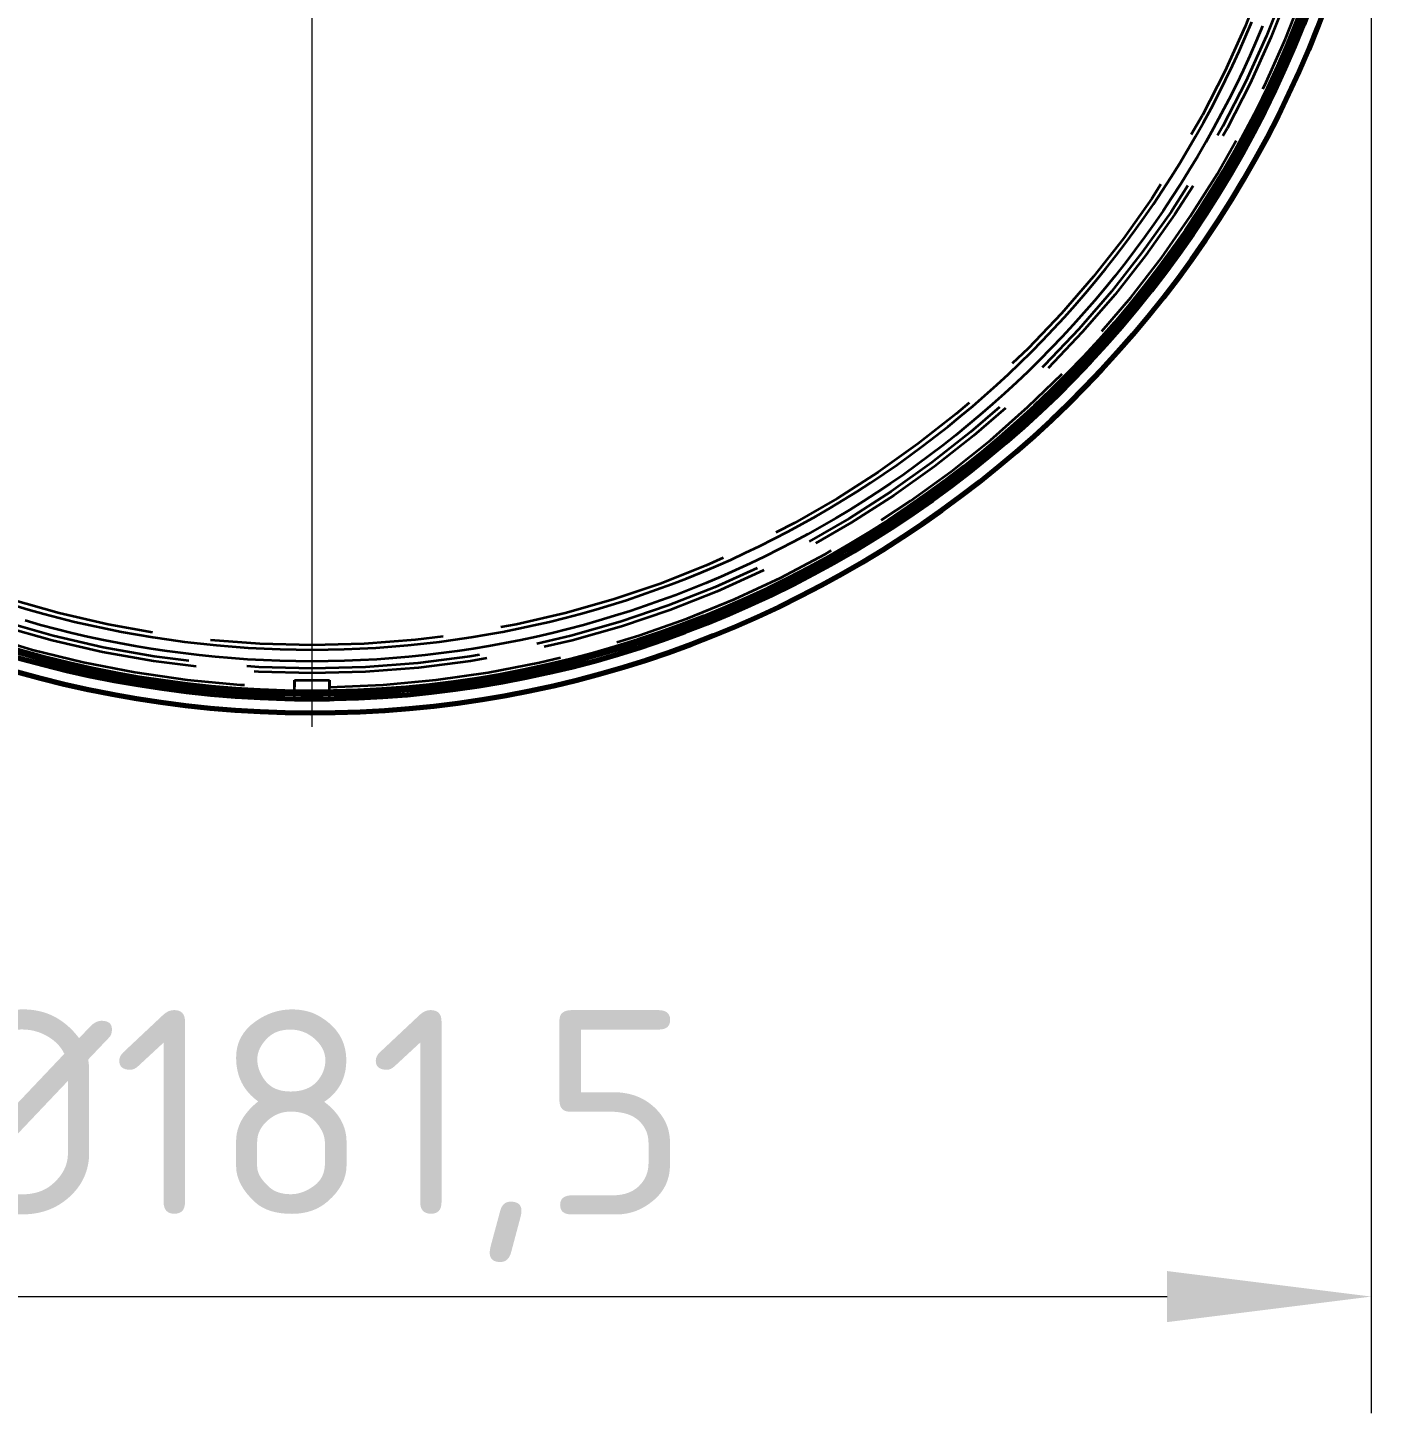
# Model space of a CAD drawing. Header units: millimetres. Extents: x 0 to 2208, y 0 to 420.
# Drawn here: x 101.37 to 124.75, y 48.48 to 72.22 of the extents above; entities that cross this region are included whole.
import ezdxf

# ---------------------------------------------------------------- set-up
doc = ezdxf.new("R2010")
doc.units = ezdxf.units.MM
doc.linetypes.add('IRAM-E-TRAZOS', pattern=[5, 4, -1])
doc.linetypes.add('IRAM-F-TRAZO-PUNTO', pattern=[20, 15, -2, 1, -2])
for name, color, linetype, lineweight in [('01-VISIBLE', 7, 'CONTINUOUS', 70), ('02-OCULTA', 4, 'IRAM-E-TRAZOS', 35), ('03-EJE', 1, 'IRAM-F-TRAZO-PUNTO', 18), ('04-COTA', 3, 'CONTINUOUS', 18)]:
    doc.layers.add(name, color=color, linetype=linetype, lineweight=lineweight)
doc.styles.add('ISO3098', font='isocpeur.ttf')
doc.dimstyles.new('FLAMA-IRAM', dxfattribs={"dimtxt": 3.5, "dimasz": 3.5, "dimexe": 2, "dimexo": 1.5, "dimgap": 1, "dimtad": 1, "dimdec": 1, "dimtxsty": 'ISO3098', "dimblk": 'IRAM_FLECHA', "dimblk1": 'IRAM_FLECHA', "dimblk2": 'IRAM_FLECHA', "dimcen": 2.5, "dimclrd": 256, "dimclre": 256, "dimclrt": 256, "dimazin": 3, "dimtfac": 1, "dimtmove": 0, "dimatfit": 3, "dimlwd": 18, "dimlwe": 18})

# ---------------------------------------------------------------- blocks, each defined once
blk = doc.blocks.new('IRAM_FLECHA')
blk.add_solid([(0, 0), (-1, 0.125), (-1, -0.125)])

msp = doc.modelspace()

# ---------------------------------------------------------------- linework, layer by layer
at = {"layer": '01-VISIBLE'}
for p, q in [((105.938, 60.719), (105.938, 60.722)), ((105.938, 60.719), (106.538, 60.719)), ((106.538, 60.719), (106.538, 60.722))]:
    msp.add_line(p, q, dxfattribs=at)
for radius, start, end in [(18.51, -174.606, -10.8995), (18.27, -174.535, -11.0445), (18.15, -174.4987, -11.1184)]:
    msp.add_arc((106.238, 78.989), radius, start, end, dxfattribs=at)
at = {"layer": '02-OCULTA'}
for p, q in [((121.093, 68.56), (121.142, 68.526)), ((121.093, 68.56), (121.142, 68.526)), ((111.559, 61.637), (111.576, 61.579)), ((111.559, 61.637), (111.576, 61.579)), ((101.687, 61.419), (101.672, 61.361)), ((101.687, 61.419), (101.672, 61.361)), ((110.789, 61.419), (110.804, 61.361)), ((110.789, 61.419), (110.804, 61.361)), ((105.938, 60.722), (105.938, 61.039)), ((105.938, 60.719), (105.938, 61.039)), ((105.938, 61.039), (106.538, 61.039)), ((105.938, 61.039), (106.538, 61.039)), ((106.538, 60.722), (106.538, 61.039)), ((106.538, 60.719), (106.538, 61.039)), ((105.938, 60.719), (106.538, 60.719))]:
    msp.add_line(p, q, dxfattribs=at)
for points in [[(101.113, 62.33), (101.375, 62.251), (101.639, 62.177), (101.903, 62.107), (102.169, 62.041), (102.436, 61.979), (102.703, 61.922), (102.972, 61.868), (103.241, 61.819), (103.511, 61.774), (103.782, 61.733), (104.053, 61.697), (104.325, 61.665), (104.598, 61.637), (104.87, 61.613), (105.144, 61.594), (105.417, 61.579), (105.691, 61.568), (105.964, 61.562), (106.238, 61.559), (106.512, 61.562), (106.785, 61.568), (107.059, 61.579), (107.332, 61.594), (107.606, 61.613), (107.878, 61.637), (108.151, 61.665), (108.423, 61.697), (108.694, 61.733), (108.965, 61.774), (109.235, 61.819), (109.504, 61.868), (109.773, 61.922), (110.04, 61.979), (110.307, 62.041), (110.573, 62.107), (110.837, 62.177), (111.101, 62.251), (111.363, 62.33), (111.624, 62.412), (111.884, 62.499), (112.142, 62.59), (112.399, 62.685), (112.654, 62.783), (112.908, 62.886), (113.16, 62.993), (113.411, 63.103), (113.659, 63.218), (113.906, 63.337), (114.151, 63.459), (114.394, 63.585), (114.635, 63.715), (114.874, 63.849), (115.111, 63.986), (115.345, 64.128), (115.578, 64.272), (115.808, 64.421), (116.035, 64.573), (116.261, 64.729), (116.483, 64.888), (116.704, 65.051), (116.921, 65.217), (117.136, 65.386), (117.349, 65.559), (117.558, 65.735), (117.765, 65.915), (117.969, 66.097), (118.17, 66.283), (118.368, 66.472), (118.563, 66.664), (118.755, 66.859), (118.944, 67.057), (119.13, 67.258), (119.313, 67.462), (119.492, 67.669), (119.668, 67.879), (119.841, 68.091), (120.01, 68.306), (120.177, 68.524), (120.339, 68.744), (120.498, 68.967), (120.654, 69.192), (120.806, 69.42), (120.954, 69.65), (121.099, 69.882), (121.24, 70.117), (121.378, 70.354), (121.512, 70.592), (121.642, 70.833), (121.768, 71.076), (121.89, 71.321), (122.009, 71.568), (122.123, 71.817), (122.234, 72.067), (122.341, 72.319)], [(122.526, 72.243), (122.418, 71.988), (122.306, 71.734), (122.19, 71.483), (122.07, 71.233), (121.946, 70.986), (121.818, 70.74), (121.687, 70.496), (121.552, 70.254), (121.413, 70.015), (121.27, 69.778), (121.123, 69.543), (120.973, 69.31), (120.819, 69.08), (120.662, 68.852), (120.501, 68.627), (120.336, 68.404), (120.168, 68.184), (119.997, 67.966), (119.822, 67.751), (119.644, 67.539), (119.463, 67.33), (119.278, 67.124), (119.09, 66.92), (118.899, 66.72), (118.705, 66.523), (118.507, 66.328), (118.307, 66.137), (118.103, 65.949), (117.897, 65.765), (117.688, 65.583), (117.476, 65.405), (117.261, 65.23), (117.044, 65.059), (116.824, 64.891), (116.601, 64.726), (116.376, 64.565), (116.148, 64.408), (115.917, 64.254), (115.685, 64.104), (115.45, 63.957), (115.213, 63.814), (114.973, 63.675), (114.731, 63.54), (114.488, 63.408), (114.242, 63.281), (113.994, 63.157), (113.745, 63.037), (113.493, 62.921), (113.24, 62.809), (112.985, 62.701), (112.728, 62.597), (112.47, 62.497), (112.21, 62.402), (111.949, 62.31), (111.686, 62.222), (111.422, 62.139), (111.157, 62.059), (110.89, 61.984), (110.622, 61.913), (110.354, 61.847), (110.084, 61.784), (109.813, 61.726), (109.542, 61.672), (109.269, 61.622), (108.996, 61.577), (108.722, 61.535), (108.448, 61.499), (108.173, 61.466), (107.897, 61.438), (107.621, 61.414), (107.345, 61.394), (107.068, 61.379), (106.792, 61.368), (106.515, 61.362), (106.238, 61.36), (105.961, 61.362), (105.684, 61.368), (105.408, 61.379), (105.131, 61.394), (104.855, 61.414), (104.579, 61.438), (104.303, 61.466), (104.028, 61.499), (103.754, 61.535), (103.48, 61.577), (103.207, 61.622), (102.934, 61.672), (102.663, 61.726), (102.392, 61.784), (102.122, 61.847), (101.854, 61.913), (101.586, 61.984), (101.319, 62.059)], [(105.938, 61.039), (105.938, 61.02), (105.938, 61), (105.938, 60.981), (105.938, 60.961), (105.938, 60.941), (105.938, 60.922)], [(105.938, 61.039), (106.038, 61.039), (106.138, 61.039), (106.238, 61.039), (106.338, 61.039), (106.438, 61.039), (106.538, 61.039)], [(105.938, 61.039), (106.038, 61.039), (106.138, 61.039), (106.238, 61.039), (106.338, 61.039), (106.438, 61.039), (106.538, 61.039)], [(105.938, 60.922), (105.938, 60.941), (105.938, 60.961), (105.938, 60.981), (105.938, 61), (105.938, 61.02), (105.938, 61.039)], [(106.538, 61.039), (106.538, 61.02), (106.538, 61), (106.538, 60.981), (106.538, 60.961), (106.538, 60.941), (106.538, 60.922)], [(106.538, 60.922), (106.538, 60.941), (106.538, 60.961), (106.538, 60.981), (106.538, 61), (106.538, 61.02), (106.538, 61.039)]]:
    msp.add_lwpolyline(points, dxfattribs=at)
for radius in [18.21, 18.21, 18.15, 18.15, 18.15, 17.83, 17.83, 17.75, 17.75, 17.75, 17.75, 17.75, 17.75, 17.35, 17.35, 17.35, 17.35]:
    msp.add_circle((106.238, 78.989), radius, dxfattribs=at)
for radius, start, end in [(18.07, 0, -90.9513), (18.21, 162, 18), (18.21, 162, 18), (18.15, 162, 18), (18.15, 162, 18), (18.51, -176.2829, 0), (18.07, -89.0487, 0), (18.15, -72.9533, -35.0718), (18.15, -72.9533, -35.0718), (18.21, -72.9533, -35.0718), (18.21, -72.9533, -35.0718), (18.21, -104.5212, -75.4788), (18.21, -104.5212, -75.4788), (18.15, -104.5212, -75.4788), (18.15, -104.5212, -75.4788)]:
    msp.add_arc((106.238, 78.989), radius, start, end, dxfattribs=at)
at = {"layer": '03-EJE'}
msp.add_line((106.238, 60.239), (106.238, 97.739), dxfattribs=at)

# ---------------------------------------------------------------- dimensions: what is measured, and where the dimension line sits
at = {"layer": '04-COTA'}
msp.add_linear_dim(base=(88.088, 50.479), p1=(88.088, 78.989), p2=(124.388, 78.989), dimstyle='FLAMA-IRAM', override={"dimlfac": 5, "dimpost": '%%c<>'}, dxfattribs=at).render()

doc.saveas('drawing.dxf')
